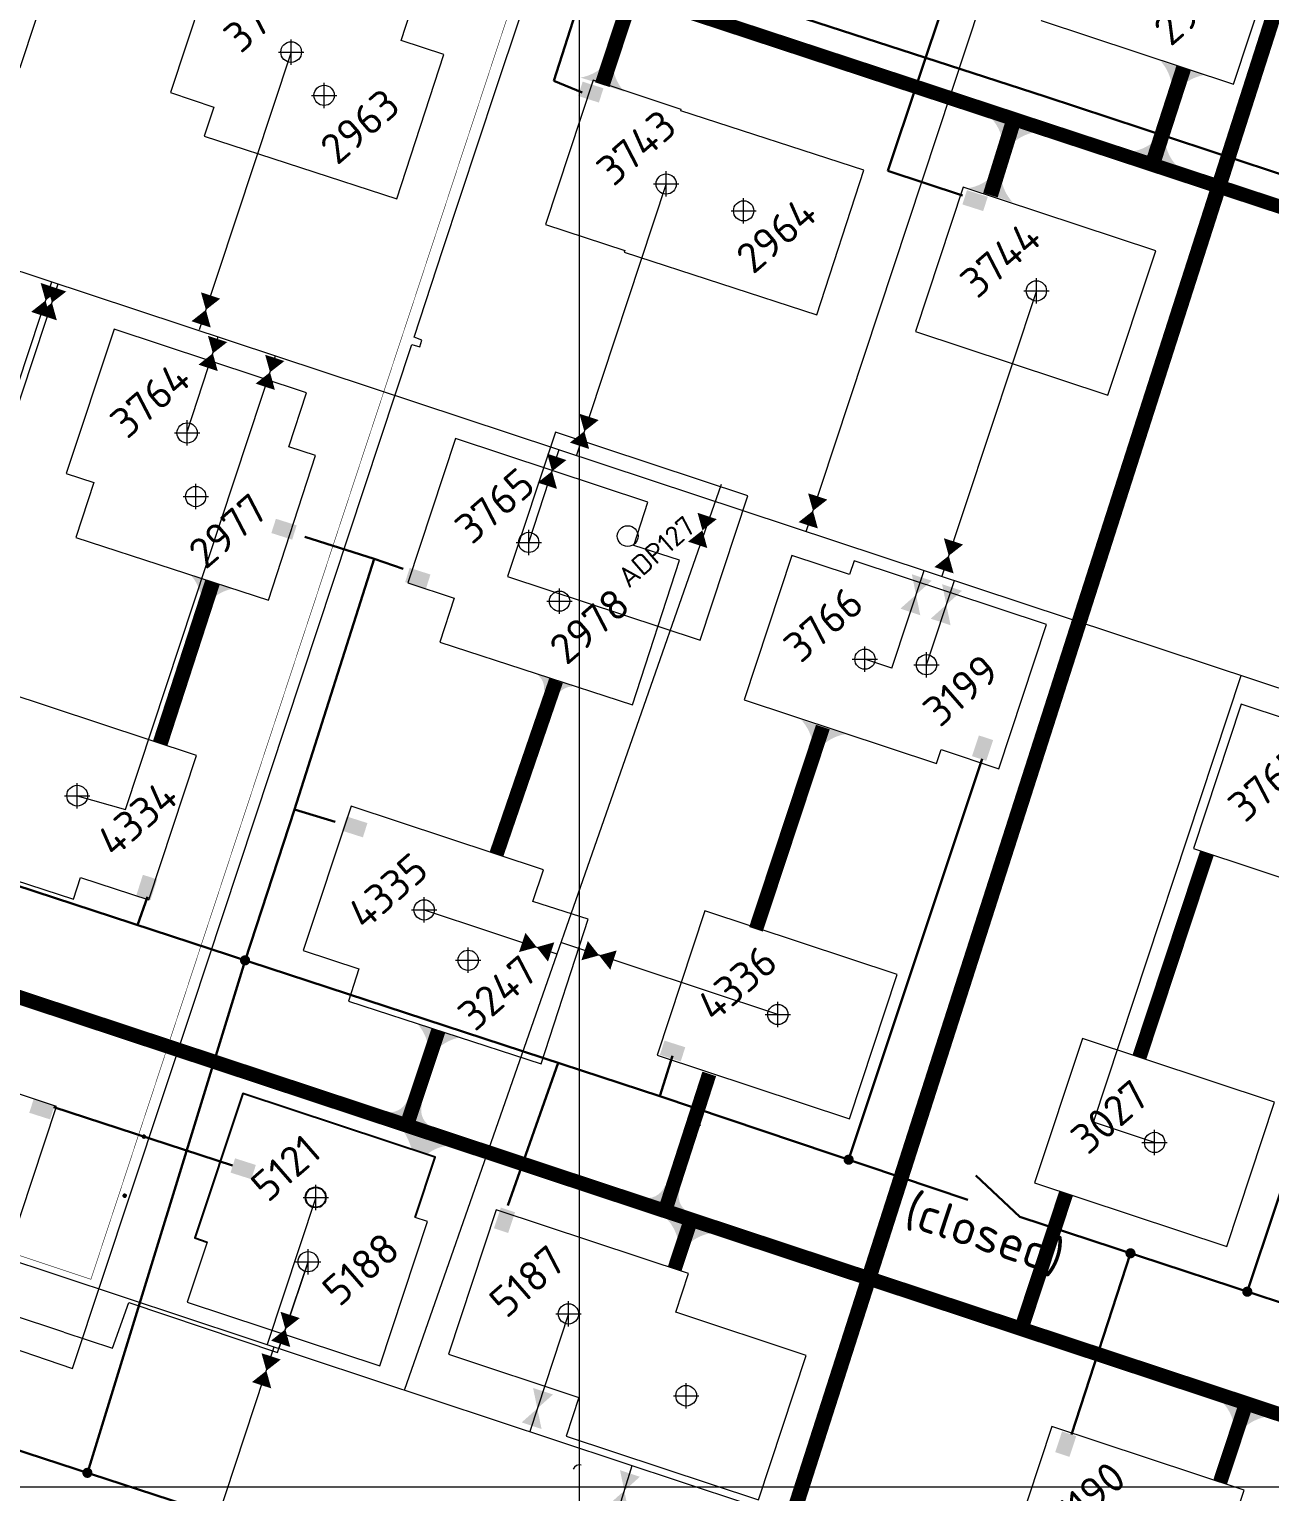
# Model space of a CAD drawing. Header units: millimetres. Extents: x 519 to 9564855, y -810 to 5021775.
# Drawn here: x 9544783 to 9545273, y 4996998 to 4997576 of the extents above; entities that cross this region are included whole.
import ezdxf

# ---------------------------------------------------------------- set-up
doc = ezdxf.new("R2010")
doc.units = ezdxf.units.MM
doc.header["$LTSCALE"] = 2
doc.header["$MEASUREMENT"] = 0
doc.header["$PDMODE"] = 2
doc.header["$PDSIZE"] = 5
for name, color, linetype in [('164 скв. на 2011 год (измененные)', 121, 'Continuous'), ('2003-2004 Supplemental wells', 7, 'Continuous'), ('Existing roads', 41, 'Continuous'), ('Gaz', 4, 'Continuous'), ('GRID_PULKOVO', 7, 'Continuous'), ('OilColl&Flowlines', 3, 'Continuous'), ('Stage VII wells', 9, 'Continuous'), ('vodovod', 5, 'Continuous'), ('Газ', 4, 'GAS_LINE'), ('Скважины  2018 года', 7, 'Continuous'), ('Скважины 2019г.', 241, 'Continuous'), ('Скважины на 2016 год.', 40, 'Continuous'), ('Скважины на 2025 год _ОСМОТР', 5, 'Continuous')]:
    doc.layers.add(name, color=color, linetype=linetype)
for name, color, linetype, lineweight in [('200 скв. на 2010 год', 61, 'Continuous', 0), ('Новый водовод', 5, 'g_122_vpr', 30), ('Скважины на 2024 год-125', 10, 'Continuous', 40), ('Электро', 1, 'Continuous', 30), ('Электроснаб', 1, 'Continuous', 18), ('Электроснабжене', 1, 'Continuous', 18)]:
    doc.layers.add(name, color=color, linetype=linetype, lineweight=lineweight)
doc.styles.add('92051501$0$STANDARD', font='simplex.shx')
doc.styles.add('Elect', font='isocpeur.ttf')
doc.styles.add('GeoApp', font='', dxfattribs={"height": 1})
doc.styles.add('Line_GUGK', font='')
doc.styles.get("Standard").update_dxf_attribs({"font": 'isocpeur.ttf', "width": 0.5})
doc.styles.get('GeoApp').set_extended_font_data('D431', italic=True)
doc.styles.get('Line_GUGK').set_extended_font_data('Bm431', italic=True)
doc.linetypes.add('g5_121_g', pattern='A,4,-0.4,["Г",GeoApp,S=1,R=0,X=0,Y=-0.5],-1.2,12', length=17.6)
doc.linetypes.add('g_122_vpr', pattern='A,2,-2,3,-0.6,["Впр",Line_GUGK,S=2,R=0,X=0,Y=-1],-6.4,3,-2,8,-2,8,-2,6', length=45)
doc.linetypes.add('GAS_LINE', pattern='A,0.5,-0.2,["G",92051501$0$STANDARD,S=0.1,R=0,X=-0.1,Y=-0.05],-0.05', length=0.75)
doc.linetypes.add('WTR_LINE', pattern='A,0.5,-0.2,["W",92051501$0$STANDARD,S=0.1,R=0,X=-0.1,Y=-0.05],-0.05', length=0.75)
doc.linetypes.add('ГАЗ_НАД', pattern='A,3.5,-1.5,["Г",Standard,S=1.5,R=0,X=-1.5,Y=-1.5],-1.5,29.5', length=36)

msp = doc.modelspace()

# ---------------------------------------------------------------- hatches: boundary and pattern name
at = {"layer": 'Existing roads', "lineweight": 0}
h = msp.add_hatch(color=256, dxfattribs=at)
h.paths.add_polyline_path([(9545011.78909, 4997560.97747), (9545013.37632, 4997560.38071, 0.155118741), (9545017.90898, 4997550.8437), (9545009.35338, 4997553.59684)])
h.paths.add_polyline_path([(9545010.26338, 4997561.5511), (9545011.78909, 4997560.97747), (9545009.35338, 4997553.59684), (9545000.55745, 4997556.42732, 0.161550784)])
h = msp.add_hatch(color=256, dxfattribs=at)
h.paths.add_polyline_path([(9545235.66836, 4997552.87099), (9545234.08112, 4997553.46776, 0.155118741), (9545229.54847, 4997563.00477), (9545238.10407, 4997560.25162)])
h.paths.add_polyline_path([(9545237.19407, 4997552.29737), (9545235.66836, 4997552.87099), (9545238.10407, 4997560.25162), (9545246.9, 4997557.42114, 0.161550784)])
h = msp.add_hatch(color=256, dxfattribs=at)
h.paths.add_polyline_path([(9545168.86567, 4997530.28579), (9545167.27843, 4997530.88256, 0.155118741), (9545162.74578, 4997540.41957), (9545171.30138, 4997537.66642)])
h.paths.add_polyline_path([(9545170.39137, 4997529.71217), (9545168.86567, 4997530.28579), (9545171.30138, 4997537.66642), (9545180.09731, 4997534.83594, 0.161550784)])
h = msp.add_hatch(color=256, dxfattribs=at)
h.paths.add_polyline_path([(9545229.81611, 4997531.82024), (9545231.40335, 4997531.22348, 0.155118741), (9545235.936, 4997521.68647), (9545227.3804, 4997524.43961)])
h.paths.add_polyline_path([(9545228.2904, 4997532.39387), (9545229.81611, 4997531.82024), (9545227.3804, 4997524.43961), (9545218.58447, 4997527.27009, 0.161550784)])
h = msp.add_hatch(color=256, dxfattribs=at)
h.paths.add_polyline_path([(9545165.09654, 4997517.35731), (9545166.68378, 4997516.76055, 0.155118741), (9545171.21643, 4997507.22354), (9545162.66083, 4997509.97668)])
h.paths.add_polyline_path([(9545163.57083, 4997517.93094), (9545165.09654, 4997517.35731), (9545162.66083, 4997509.97668), (9545153.8649, 4997512.80716, 0.161550784)])
h = msp.add_hatch(color=256, dxfattribs=at)
h.paths.add_polyline_path([(9544852.49219, 4997350.16459), (9544850.90495, 4997350.76135, 0.155118741), (9544846.3723, 4997360.29836), (9544854.9279, 4997357.54522)])
h.paths.add_polyline_path([(9544854.0179, 4997349.59096), (9544852.49219, 4997350.16459), (9544854.9279, 4997357.54522), (9544863.72383, 4997354.71474, 0.161550784)])
h = msp.add_hatch(color=256, dxfattribs=at)
edge = h.paths.add_edge_path()
edge.add_line((9544982.08917, 4997321.47383), (9544990.63691, 4997318.6965))
edge.add_line((9544990.63691, 4997318.6965), (9544987.99042, 4997308.6566))
edge.add_line((9544987.99042, 4997308.6566), (9544986.16407, 4997314.99088))
edge.add_arc((9544979.7046, 4997315.45287), 6.47597, 355.90914644, 428.39419735)
edge = h.paths.add_edge_path()
edge.add_line((9544991.21353, 4997312.41423), (9544987.99042, 4997308.6566))
edge.add_line((9544987.99042, 4997308.6566), (9544990.63691, 4997318.6965))
edge.add_line((9544990.63691, 4997318.6965), (9544999.42477, 4997315.84116))
edge.add_arc((9544997.70795, 4997308.40391), 7.63283, 77.0015209, 148.3045735)
h = msp.add_hatch(color=256, dxfattribs=at)
h.paths.add_polyline_path([(9545093.88709, 4997292.64225), (9545092.29985, 4997293.23901, 0.155118741), (9545087.76719, 4997302.77602), (9545096.32279, 4997300.02288)])
h.paths.add_polyline_path([(9545095.41279, 4997292.06862), (9545093.88709, 4997292.64225), (9545096.32279, 4997300.02288), (9545105.11872, 4997297.1924, 0.161550784)])
h = msp.add_hatch(color=256, dxfattribs=at)
h.paths.add_polyline_path([(9544942.02563, 4997172.95882), (9544940.4384, 4997173.55558, 0.155118741), (9544935.90574, 4997183.09259), (9544944.46134, 4997180.33945)])
h.paths.add_polyline_path([(9544943.55134, 4997172.38519), (9544942.02563, 4997172.95882), (9544944.46134, 4997180.33945), (9544953.25727, 4997177.50897, 0.161550784)])
for points in [[(9544942.7677, 4997141.67064, -0.406846034), (9544937.9462, 4997150.96667), (9544932.24539, 4997152.85296, -0.406846034), (9544922.83073, 4997148.26742)], [(9545044.45011, 4997107.79303, -0.406846034), (9545039.62861, 4997117.08906), (9545033.92781, 4997118.97535, -0.406846034), (9545024.51315, 4997114.38981)]]:
    msp.add_hatch(color=256, dxfattribs=at).paths.add_polyline_path(points)
h = msp.add_hatch(color=256, dxfattribs=at)
edge = h.paths.add_edge_path()
edge.add_line((9544936.87537, 4997132.21129), (9544933.92564, 4997133.1873))
edge.add_arc((9544906.23601, 4997125.26872), 28.79963, 15.95927199, 30.8634052)
edge.add_line((9544930.95741, 4997140.04274), (9544938.79782, 4997137.89045))
edge.add_line((9544938.79782, 4997137.89045), (9544936.87537, 4997132.21129))
edge = h.paths.add_edge_path()
edge.add_line((9544939.90125, 4997131.21008), (9544936.87537, 4997132.21129))
edge.add_line((9544936.87537, 4997132.21129), (9544938.79782, 4997137.89045))
edge.add_line((9544938.79782, 4997137.89045), (9544947.37607, 4997134.55239))
edge.add_arc((9544949.22091, 4997120.39697), 14.27513, 97.42537217, 130.7575774)
h = msp.add_hatch(color=256, dxfattribs=at)
h.paths.add_polyline_path([(9545040.82875, 4997095.63218), (9545039.24151, 4997096.22895, 0.155118741), (9545034.70886, 4997105.76596), (9545043.26446, 4997103.01282)])
h.paths.add_polyline_path([(9545042.35445, 4997095.05856), (9545040.82875, 4997095.63218), (9545043.26446, 4997103.01282), (9545052.06039, 4997100.18233, 0.161550784)])
h = msp.add_hatch(color=256, dxfattribs=at)
h.paths.add_polyline_path([(9545260.31817, 4997023.16734), (9545258.73093, 4997023.7641, 0.155118741), (9545254.19828, 4997033.30111), (9545262.75388, 4997030.54797)])
h.paths.add_polyline_path([(9545261.84387, 4997022.59371), (9545260.31817, 4997023.16734), (9545262.75388, 4997030.54797), (9545271.54981, 4997027.71749, 0.161550784)])
at = {"layer": 'Электро', "ltscale": 7.5}
for points in [[(9545001.41494, 4997554.80476), (9544999.61917, 4997549.17264), (9545007.83003, 4997546.55466), (9545009.62579, 4997552.18679)], [(9545153.18528, 4997511.96336), (9545151.38951, 4997506.33124), (9545159.60037, 4997503.71326), (9545161.39613, 4997509.34538)]]:
    msp.add_hatch(color=256, dxfattribs=at).paths.add_polyline_path(points)
at = {"layer": 'Электро', "lineweight": 0}
msp.add_hatch(color=1, dxfattribs=at).paths.add_polyline_path([(9544880.27645, 4997382.2291), (9544878.48069, 4997376.59698), (9544886.69154, 4997373.97901), (9544888.48731, 4997379.61113)])
at = {"layer": 'Электро'}
for points in [[(9544933.1022, 4997362.84644), (9544931.30643, 4997357.21432), (9544939.51729, 4997354.59635), (9544941.31305, 4997360.22847)], [(9545155.18734, 4997288.51536), (9545160.79958, 4997286.65838), (9545163.50681, 4997294.84023), (9545157.89457, 4997296.69722)], [(9544908.2121, 4997264.70322), (9544906.41634, 4997259.0711), (9544914.62719, 4997256.45312), (9544916.42295, 4997262.08525)], [(9545033.72442, 4997176.20136), (9545031.92866, 4997170.56924), (9545040.13951, 4997167.95126), (9545041.93527, 4997173.58339)], [(9544966.38578, 4997102.09296), (9544971.99802, 4997100.23598), (9544974.70525, 4997108.41784), (9544969.09301, 4997110.27482)], [(9545188.03992, 4997013.72611), (9545193.65215, 4997011.86912), (9545196.35938, 4997020.05098), (9545190.74715, 4997021.90797)]]:
    msp.add_hatch(color=256, dxfattribs=at).paths.add_polyline_path(points)
at = {"layer": 'Электро', "ltscale": 25}
for points in [[(9544825.12351, 4997233.45462), (9544830.75563, 4997231.65885), (9544833.37361, 4997239.86971), (9544827.74149, 4997241.66547)], [(9544784.67396, 4997153.33405), (9544782.8782, 4997147.70193), (9544791.08905, 4997145.08395), (9544792.88481, 4997150.71607)], [(9544864.14499, 4997129.72234), (9544862.34923, 4997124.09022), (9544870.56008, 4997121.47224), (9544872.35584, 4997127.10436)]]:
    msp.add_hatch(color=256, dxfattribs=at).paths.add_polyline_path(points)
at = {"layer": 'Электроснаб', "lineweight": 0, "ltscale": 7.5}
for points in [[(9545001.41494, 4997554.80476), (9544999.61917, 4997549.17264), (9545007.83003, 4997546.55466), (9545009.62579, 4997552.18679)], [(9545153.18528, 4997511.96336), (9545151.38951, 4997506.33124), (9545159.60037, 4997503.71326), (9545161.39613, 4997509.34538)]]:
    msp.add_hatch(color=1, dxfattribs=at).paths.add_polyline_path(points)
at = {"layer": 'Электроснаб', "lineweight": 0}
for points in [[(9545155.18734, 4997288.51536), (9545160.79958, 4997286.65838), (9545163.50681, 4997294.84023), (9545157.89457, 4997296.69722)], [(9545033.72442, 4997176.20136), (9545031.92866, 4997170.56924), (9545040.13951, 4997167.95126), (9545041.93527, 4997173.58339)], [(9545188.03992, 4997013.72611), (9545193.65215, 4997011.86912), (9545196.35938, 4997020.05098), (9545190.74715, 4997021.90797)]]:
    msp.add_hatch(color=1, dxfattribs=at).paths.add_polyline_path(points)
at = {"layer": 'Электроснаб', "lineweight": 0, "ltscale": 25}
for points in [[(9544784.67396, 4997153.33405), (9544782.8782, 4997147.70193), (9544791.08905, 4997145.08395), (9544792.88481, 4997150.71607)], [(9544864.14499, 4997129.72234), (9544862.34923, 4997124.09022), (9544870.56008, 4997121.47224), (9544872.35584, 4997127.10436)]]:
    msp.add_hatch(color=1, dxfattribs=at).paths.add_polyline_path(points)
at = {"layer": 'Электроснабжене', "lineweight": 0, "ltscale": 7.5}
for points in [[(9545001.41494, 4997554.80476), (9544999.61917, 4997549.17264), (9545007.83003, 4997546.55466), (9545009.62579, 4997552.18679)], [(9545153.18528, 4997511.96336), (9545151.38951, 4997506.33124), (9545159.60037, 4997503.71326), (9545161.39613, 4997509.34538)]]:
    msp.add_hatch(color=1, dxfattribs=at).paths.add_polyline_path(points)
at = {"layer": 'Электроснабжене', "lineweight": 0}
for points in [[(9545155.18734, 4997288.51536), (9545160.79958, 4997286.65838), (9545163.50681, 4997294.84023), (9545157.89457, 4997296.69722)], [(9545033.72442, 4997176.20136), (9545031.92866, 4997170.56924), (9545040.13951, 4997167.95126), (9545041.93527, 4997173.58339)], [(9545188.03992, 4997013.72611), (9545193.65215, 4997011.86912), (9545196.35938, 4997020.05098), (9545190.74715, 4997021.90797)]]:
    msp.add_hatch(color=1, dxfattribs=at).paths.add_polyline_path(points)
at = {"layer": 'Электроснабжене', "lineweight": 0, "ltscale": 25}
for points in [[(9544784.67396, 4997153.33405), (9544782.8782, 4997147.70193), (9544791.08905, 4997145.08395), (9544792.88481, 4997150.71607)], [(9544864.14499, 4997129.72234), (9544862.34923, 4997124.09022), (9544870.56008, 4997121.47224), (9544872.35584, 4997127.10436)]]:
    msp.add_hatch(color=1, dxfattribs=at).paths.add_polyline_path(points)

# ---------------------------------------------------------------- linework, layer by layer
at = {"color": 3, "linetype": 'ByBlock', "lineweight": 0, "ltscale": 80, "elevation": 0}
for points in [[(9544731.66304, 4997285.69976), (9544794.29615, 4997474.99122)], [(9544733.19438, 4997298.82028), (9544791.76344, 4997475.82925)]]:
    msp.add_lwpolyline(points, dxfattribs=at)
at = {"color": 3, "linetype": 'ByBlock', "lineweight": 0}
msp.add_lwpolyline([(9544938.8, 4997227.8), (9544991.24477, 4997210.44698)], dxfattribs=at)
at = {"color": 3, "linetype": 'ByBlock', "lineweight": 0, "ltscale": 80}
for points in [[(9545078.5, 4997186.5), (9544992.80099, 4997214.896)], [(9544893, 4997088.9), (9544881.4753, 4997054.63202)]]:
    msp.add_lwpolyline(points, dxfattribs=at)
at = {"layer": '164 скв. на 2011 год (измененные)', "color": 0, "linetype": 'ByBlock', "lineweight": 0}
for points in [[(9544706.15753, 4997594.26805), (9544703.28202, 4997585.5776), (9544779.26255, 4997560.43702), (9544798.11798, 4997617.42241), (9544791.74247, 4997619.53195)], [(9544929.69434, 4997571.06815), (9544933.41798, 4997582.32241), (9544857.43745, 4997607.46299), (9544838.58202, 4997550.4776), (9544855.74668, 4997544.79938)], [(9545040.18825, 4997543.33819), (9545040.35239, 4997543.84336), (9545005.53745, 4997555.36299), (9544986.68202, 4997498.3776), (9545018.00527, 4997488.20005)], [(9544885.387, 4997410.59105), (9544892.31798, 4997431.92241), (9544816.33745, 4997457.06299), (9544797.48202, 4997400.0776), (9544808.32507, 4997396.48922)], [(9545021.59541, 4997371.72521), (9545027.21798, 4997388.72241), (9544951.23745, 4997413.86299), (9544932.38202, 4997356.8776), (9544950.64552, 4997350.94342)], [(9545106.83623, 4997360.21929), (9545084.03745, 4997367.76299), (9545065.18202, 4997310.7776), (9545141.16254, 4997285.63702), (9545142.96377, 4997291.08072)], [(9544803.14453, 4997240.64137), (9544830.06254, 4997231.73702), (9544848.91798, 4997288.72241), (9544772.93745, 4997313.86299), (9544770.07092, 4997305.0407)], [(9544981.79865, 4997231.17286), (9544985.91798, 4997243.62241), (9544909.93745, 4997268.76299), (9544891.08202, 4997211.7776), (9544913.04697, 4997204.50979)], [(9544699.0353, 4997119.14308), (9544698.78202, 4997118.3776), (9544774.76254, 4997093.23702), (9544793.61798, 4997150.22241), (9544745.16404, 4997166.25494)], [(9544853.16007, 4997096.68685), (9544845.28202, 4997072.8776), (9544921.26255, 4997047.73702), (9544940.11798, 4997104.72241), (9544935.24993, 4997106.33316)]]:
    msp.add_lwpolyline(points, dxfattribs=at)
for points in [[(9545132.88202, 4997456.1776), (9545208.86254, 4997431.03702), (9545227.71798, 4997488.02241), (9545151.73745, 4997513.16299)], [(9545030.78202, 4997170.4776), (9545106.76254, 4997145.33702), (9545125.61798, 4997202.32241), (9545049.63745, 4997227.46299)]]:
    msp.add_lwpolyline(points, close=True, dxfattribs=at)
for centre, radius in [((9544886.3, 4997566.5), 4.0951), ((9545034.4, 4997514.4), 4), ((9545180.6, 4997472.2), 4), ((9544845.2, 4997416.1), 4), ((9544980.1, 4997372.9), 4), ((9545112.9, 4997326.8), 4), ((9544801.8, 4997272.9), 4.0951), ((9544938.8, 4997227.8), 4), ((9545078.5, 4997186.5), 4), ((9544893, 4997088.9), 4)]:
    msp.add_circle(centre, radius, dxfattribs=at)
for p in [(9544886.3, 4997566.5), (9545034.4, 4997514.5), (9545180.6, 4997472.2), (9544845.2, 4997416.1), (9544980.1, 4997372.9), (9545112.9, 4997326.8), (9544801.8, 4997272.9), (9544938.8, 4997227.8), (9545078.5, 4997186.5), (9544893, 4997088.9)]:
    msp.add_point(p, dxfattribs=at)
at = {"layer": '200 скв. на 2010 год', "color": 0, "linetype": 'ByBlock', "lineweight": 0}
msp.add_lwpolyline([(9545186.29828, 4997590.51119), (9545182.48202, 4997578.97759), (9545258.46255, 4997553.83701), (9545277.31798, 4997610.82241), (9545261.40172, 4997616.08881)], dxfattribs=at)
at = {"layer": '2003-2004 Supplemental wells', "color": 0, "linetype": 'ByBlock', "lineweight": 0}
msp.add_lwpolyline([(9545142.96377, 4997291.08072), (9545165.76254, 4997283.53702), (9545184.61798, 4997340.52241), (9545108.63745, 4997365.66299), (9545106.83623, 4997360.21929)], dxfattribs=at)
msp.add_lwpolyline([(9545167.88202, 4996966.8776), (9545243.86255, 4996941.73702), (9545262.71798, 4996998.72241), (9545186.73745, 4997023.86299)], close=True, dxfattribs=at)
msp.add_circle((9545137.2, 4997324.6), 4, dxfattribs=at)
at = {"layer": '2003-2004 Supplemental wells', "color": 0, "linetype": 'ByBlock', "lineweight": 0, "ltscale": 80}
msp.add_point((9545137.2, 4997324.6), dxfattribs=at)
at = {"layer": 'Existing roads', "linetype": 'ByBlock', "lineweight": 0}
msp.add_line((9545037.73442, 4997086.03682), (9545044.19298, 4997105.55605), dxfattribs=at)
at = {"layer": 'Existing roads', "linetype": 'ByBlock', "lineweight": 0, "ltscale": 80, "const_width": 6}
for points in [[(9545078.68768, 4996970.94202), (9545371.1545, 4997882.99985)], [(9545009.16228, 4997553.62334), (9545021.32127, 4997590.54741)], [(9545227.17126, 4997524.43729), (9545238.82152, 4997560.39512)], [(9545162.45169, 4997509.97436), (9545171.69949, 4997539.76277)], [(9544834.53922, 4997293.48008), (9544855.27178, 4997357.28834)]]:
    msp.add_lwpolyline(points, dxfattribs=at)
at = {"layer": 'Existing roads', "lineweight": 0, "flags": 128}
for points, const_width in [([(9544474.2775, 4997769.70512), (9545381.22447, 4997471.05009)], 5.6), ([(9544339.8344, 4997338.61555), (9545585.31991, 4996926.50696)], 5.7), ([(9544990.89119, 4997318.31908), (9544967.36499, 4997249.76126)], 5.7), ([(9545096.28533, 4997300.01916), (9545069.86474, 4997220.17015)], 5.7), ([(9544944.43196, 4997180.2263), (9544931.93989, 4997142.69857)], 5.7), ([(9545051.40993, 4997163.05219), (9545033.93011, 4997108.95185)], 5.7), ([(9545037.73442, 4997086.03682), (9545044.19298, 4997105.55605)], 5.7), ([(9545253.16551, 4997001.88315), (9545263.46272, 4997033.00367)], 5.7)]:
    msp.add_lwpolyline(points, dxfattribs=dict(at, const_width=const_width))
at = {"layer": 'Existing roads', "color": 8, "lineweight": 0, "const_width": 5.7, "flags": 128}
for points in [[(9545221.25859, 4997169.60314), (9545247.97894, 4997250.314)], [(9545174.63534, 4997062.39504), (9545192.36772, 4997115.96636)]]:
    msp.add_lwpolyline(points, dxfattribs=at)
at = {"layer": 'Existing roads', "lineweight": 0}
for centre in [(9545047.2602, 4997140.2927), (9545000.0602, 4997006.1927)]:
    msp.add_arc(centre, 2.5, 71.69155605, 161.691556, dxfattribs=at)
at = {"layer": 'Gaz', "color": 4, "linetype": 'g5_121_g', "lineweight": 0}
msp.add_lwpolyline([(9544799.953, 4997046.69), (9544847.134, 4997188.668), (9544933.901, 4997451.069), (9544937.062, 4997450.179), (9544937.93, 4997452.689), (9544934.849, 4997453.931), (9544946.24, 4997488.552), (9544967.12, 4997551.707), (9544995.498, 4997636.746), (9545054.925, 4997617.151), (9545054.137, 4997613.914), (9545056.632, 4997613.109), (9545057.818, 4997616.17), (9545117.473, 4997596.513), (9545139.769, 4997664.139), (9545096.61, 4997678.34), (9545108.812, 4997719.571), (9545069.615, 4997728.333)], dxfattribs=at)
at = {"layer": 'Gaz', "color": 4, "linetype": 'ГАЗ_НАД', "lineweight": 0, "ltscale": 0.3}
msp.add_lwpolyline([(9544451.698, 4997163.725), (9544449.683, 4997157.286), (9544540.755, 4997126.771), (9544543.073, 4997133.128), (9544727.484, 4997071.313), (9544726.4375, 4997068.191), (9544729.35, 4997067.225), (9544730.592, 4997070.388), (9544799.953, 4997046.69)], dxfattribs=at)
at = {"layer": 'GRID_PULKOVO', "lineweight": 0}
for p, q in [((9545000, 5010000), (9545000, 4992000)), ((9533000, 4997000), (9548000, 4997000))]:
    msp.add_line(p, q, dxfattribs=at)
at = {"layer": 'OilColl&Flowlines', "lineweight": 0}
for p, q in [((9543688.09852, 4997841.01197, 0), (9545477.57397, 4997248.90697, 0)), ((9544845.3, 4997416.9), (9544857.52494, 4997454.06996)), ((9544980.1, 4997372.9), (9544992.14569, 4997409.52639, 0)), ((9545056.0792, 4997395.799, -23.7853), (9544930.94869, 4997038.06944, -23.8893)), ((9545123.48777, 4997323.2967), (9545136.24339, 4997361.84707, 0)), ((9545137.2, 4997324.6), (9545148.21382, 4997357.88627)), ((9544570.72807, 4997157.49715, 0), (9545488.65414, 4996853.63806, 0))]:
    msp.add_line(p, q, dxfattribs=at)
at = {"layer": 'OilColl&Flowlines', "linetype": 'ByBlock', "lineweight": 0, "ltscale": 80}
for p, q in [((9544886.3, 4997566.5), (9544849.99771, 4997456.78625, 0)), ((9545034.4, 4997514.5), (9544998.92402, 4997407.28356, 0)), ((9545180.6, 4997472.2), (9545143.31229, 4997359.5081, 0))]:
    msp.add_line(p, q, dxfattribs=at)
at = {"layer": 'OilColl&Flowlines', "linetype": 'ByBlock', "lineweight": 0, "ltscale": 200}
for p, q in [((9544820.81991, 4997267.39763), (9544880.11335, 4997446.59586, 0)), ((9545123.48777, 4997323.2967), (9545112.9, 4997326.8)), ((9544801.8, 4997272.9), (9544820.81991, 4997267.39763)), ((9544842.5, 4996943.1), (9544879.62291, 4997055.24436, 0)), ((9544985.8, 4996895.7), (9545020.95688, 4997008.45888))]:
    msp.add_line(p, q, dxfattribs=at)
at = {"layer": 'OilColl&Flowlines', "linetype": 'ByBlock', "lineweight": 0, "ltscale": 25}
for p, q in [((9545203.12395, 4997144.00653), (9545261.48977, 4997320.40125, 0)), ((9545227.3, 4997136), (9545203.12516, 4997144.01019))]:
    msp.add_line(p, q, dxfattribs=at)
at = {"layer": 'OilColl&Flowlines', "linetype": 'ByBlock', "lineweight": 0}
for p, q in [((9544896, 4997114.3), (9544876.76419, 4997056.19067, 0)), ((9544995.8, 4997068.3), (9544980.50698, 4997021.84892, 0))]:
    msp.add_line(p, q, dxfattribs=at)
at = {"layer": 'OilColl&Flowlines', "linetype": 'ByBlock', "lineweight": 0, "ltscale": 200, "elevation": 0}
msp.add_lwpolyline([(9545089.69656, 4997377.24857), (9545204.9196, 4997725.47868)], dxfattribs=at)
at = {"layer": 'OilColl&Flowlines', "lineweight": 0, "elevation": 0}
for points in [[(9544787.41986, 4997462.66834, 8, 0, 0), (9544789.30266, 4997468.39223, 0, 8, 0), (9544791.17003, 4997474.06921, 8, 8, 0)], [(9544789.95258, 4997461.83031, 8, 0, 0), (9544791.83538, 4997467.5542, 0, 8, 0), (9544793.70275, 4997473.23118, 8, 8, 0)], [(9544850.73436, 4997458.97894, 8, 0, 0), (9544852.61716, 4997464.70283, 0, 8, 0), (9544854.48453, 4997470.37981, 8, 8, 0)], [(9544853.49368, 4997441.81368, 8, 0, 0), (9544855.37648, 4997447.53756, 0, 8, 0), (9544857.24385, 4997453.21454, 8, 8, 0)], [(9544876.07039, 4997434.34345, 8, 0, 0), (9544877.95319, 4997440.06734, 0, 8, 0), (9544879.82055, 4997445.74432, 8, 8, 0)], [(9545000.18212, 4997411.05218, 8, 0, 0), (9545002.06492, 4997416.77607, 0, 8, 0), (9545003.93229, 4997422.45304, 8, 8, 0)], [(9544987.45561, 4997395.26664, 8, 0, 0), (9544989.33841, 4997400.99053, 0, 8, 0), (9544991.20578, 4997406.66751, 8, 8, 0)], [(9545090.50052, 4997379.64466, 8, 0, 0), (9545092.38332, 4997385.36855, 0, 8, 0), (9545094.25068, 4997391.04553, 8, 8, 0)], [(9545046.82912, 4997371.93356, 8, 0, 0), (9545048.71192, 4997377.65744, 0, 8, 0), (9545050.57929, 4997383.33442, 8, 8, 0)], [(9545144.11625, 4997361.90419, 8, 0, 0), (9545145.99905, 4997367.62808, 0, 8, 0), (9545147.86641, 4997373.30506, 8, 8, 0)], [(9544874.63503, 4997040.14037, 8, 0, 0), (9544876.51783, 4997045.86426, 0, 8, 0), (9544878.3852, 4997051.54124, 8, 8, 0)]]:
    msp.add_lwpolyline(points, format="xyseb", dxfattribs=at)
at = {"layer": 'OilColl&Flowlines', "lineweight": 0}
for points in [[(9544977.55831, 4997214.96445, 8, 0, 0), (9544983.28219, 4997213.08166, 0, 8, 0), (9544988.95917, 4997211.21429, 8, 8, 0)], [(9545002.19014, 4997211.73992, 8, 0, 0), (9545007.91403, 4997209.85713, 0, 8, 0), (9545013.591, 4997207.98976, 8, 8, 0)], [(9544882.14407, 4997056.49506, 8, 0, 0), (9544884.02687, 4997062.21895, 0, 8, 0), (9544885.89424, 4997067.89593, 8, 8, 0)]]:
    msp.add_lwpolyline(points, format="xyseb", dxfattribs=at)
for points in [[(9545131.39092, 4997360.35467, 0), (9545139.24802, 4997357.7549, 0), (9545133.068, 4997352.25033, 0)], [(9545143.36135, 4997356.39387), (9545151.21846, 4997353.7941), (9545145.03843, 4997348.28953)], [(9545126.88798, 4997346.74577, 0), (9545133.068, 4997352.25033, 0), (9545134.74508, 4997344.14599, 0)], [(9545138.85841, 4997342.78497), (9545145.03843, 4997348.28953), (9545146.71552, 4997340.18519)]]:
    msp.add_solid(points, dxfattribs=at)
at = {"layer": 'OilColl&Flowlines', "linetype": 'ByBlock', "lineweight": 0}
for points in [[(9544989.68905, 4997036.47191, 0), (9544983.50903, 4997030.96734, 0), (9544981.83195, 4997039.07168, 0)], [(9544985.18611, 4997022.863, 0), (9544977.32901, 4997025.46278, 0), (9544983.50903, 4997030.96734, 0)], [(9545024.02894, 4997003.99525), (9545017.84892, 4996998.49069), (9545016.17184, 4997006.59503)], [(9545019.526, 4996990.38635), (9545011.6689, 4996992.98612), (9545017.84892, 4996998.49069)]]:
    msp.add_solid(points, dxfattribs=at)
at = {"layer": 'Stage VII wells', "color": 0, "linetype": 'ByBlock', "lineweight": 0}
msp.add_lwpolyline([(9545038.17371, 4997068.97747), (9545043.21798, 4997084.22241), (9544967.23745, 4997109.36299), (9544948.38202, 4997052.3776), (9544999.92629, 4997035.32253)], dxfattribs=at)
at = {"layer": 'Stage VII wells', "color": 252, "lineweight": 0, "true_color": 0x939598}
msp.add_lwpolyline([(9544999.92629, 4997035.32253), (9544994.88202, 4997020.07759), (9545070.86255, 4996994.93701), (9545089.71798, 4997051.92241), (9545038.17371, 4997068.97747)], dxfattribs=at)
at = {"layer": 'Stage VII wells', "color": 0, "linetype": 'ByBlock', "lineweight": 0}
msp.add_circle((9544995.8, 4997068.3), 4, dxfattribs=at)
at = {"layer": 'Stage VII wells', "color": 252, "lineweight": 0, "true_color": 0x939598}
msp.add_circle((9545042.3, 4997036), 4.0951, dxfattribs=at)
at = {"layer": 'Stage VII wells', "color": 0, "linetype": 'ByBlock', "lineweight": 0, "ltscale": 80}
msp.add_point((9544995.8, 4997068.3), dxfattribs=at)
at = {"layer": 'vodovod', "color": 5, "linetype": 'WTR_LINE', "lineweight": 0, "ltscale": 10}
for p, q in [((9544880.94008, 4997053.04057), (9544893, 4997088.9)), ((9544815.75915, 4997054.77372), (9544822.20385, 4997072.79421)), ((9544822.20385, 4997072.79421), (9544880.94008, 4997053.04057)), ((9544796.524, 4997061.131), (9544815.75915, 4997054.77372))]:
    msp.add_line(p, q, dxfattribs=at)
at = {"layer": 'vodovod', "linetype": 'WTR_LINE', "lineweight": 0, "ltscale": 10}
msp.add_lwpolyline([(9544796.524, 4997061.131), (9544670.026, 4997102.939), (9544547.359, 4997146.067), (9544544.834, 4997137.633), (9544528.591, 4997142.698), (9544365.114, 4997198.25995), (9544260.722, 4997233.4), (9544218.484, 4997247.618), (9544209.341, 4997260.719), (9544168.068, 4997275.346), (9544060.378, 4997312.651), (9543880.744, 4997372.42), (9543650.06, 4997449.179), (9543543.805, 4997485.189), (9543546.104, 4997492.963), (9543411.433, 4997536.569), (9543175.092, 4997614.45), (9542807.975, 4997734.002), (9542568.597, 4997809.25), (9542359.736, 4997877.47), (9542268.821, 4997906.893), (9542135.512, 4997951.026), (9542117.78, 4997890.93)], dxfattribs=at)
at = {"layer": 'Газ', "color": 252, "linetype": 'ByBlock', "lineweight": 0, "ltscale": 50, "true_color": 0x939598}
msp.add_point((9545042.3, 4997036), dxfattribs=at)
at = {"layer": 'Новый водовод', "const_width": 0.2}
msp.add_lwpolyline([(9543869.6, 4997362.66), (9544535.81383, 4997143.757), (9544570.49977, 4997160.76742), (9544807.22826, 4997081.96819), (9545000, 4997666.06285)], dxfattribs=at)
at = {"layer": 'Скважины  2018 года', "color": 0, "linetype": 'ByBlock', "lineweight": 0}
msp.add_lwpolyline([(9545242.59664, 4997252.09649), (9545318.54031, 4997226.94576), (9545337.40336, 4997283.90351), (9545261.45969, 4997309.05424)], close=True, dxfattribs=at)
at = {"layer": 'Скважины 2019г.', "color": 0, "linetype": 'ByBlock', "lineweight": 0}
msp.add_lwpolyline([(9545179.89664, 4997120.09649), (9545255.84031, 4997094.94576), (9545274.70336, 4997151.90351), (9545198.75969, 4997177.05424)], close=True, dxfattribs=at)
msp.add_circle((9545227.3, 4997136), 4, dxfattribs=at)
msp.add_point((9545227.3, 4997136), dxfattribs=at)
at = {"layer": 'Скважины на 2016 год.', "color": 254, "lineweight": 0, "true_color": 0xfeeab9}
msp.add_lwpolyline([(9544971.78202, 4997359.47759), (9545047.76255, 4997334.33701), (9545066.61798, 4997391.32241), (9544990.63745, 4997416.46299)], close=True, dxfattribs=at)
msp.add_circle((9545019.2, 4997375.4), 4.0951, dxfattribs=at)
at = {"layer": 'Скважины на 2024 год-125', "color": 0, "linetype": 'ByBlock', "lineweight": 0}
for points in [[(9544855.74668, 4997544.79938), (9544851.98723, 4997533.22898), (9544928.07175, 4997508.50762), (9544946.61277, 4997565.57102), (9544929.69434, 4997571.06815)], [(9544808.32507, 4997396.48922), (9544801.28723, 4997374.82898), (9544877.37175, 4997350.10762), (9544895.91277, 4997407.17102), (9544885.387, 4997410.59105)], [(9544950.64552, 4997350.94342), (9544944.98723, 4997333.52898), (9545021.07175, 4997308.80762), (9545039.61277, 4997365.87102), (9545021.59541, 4997371.72521)], [(9544770.07092, 4997305.0407), (9544742.82825, 4997313.89238), (9544724.28723, 4997256.82898), (9544800.37175, 4997232.10762), (9544803.14453, 4997240.64137)]]:
    msp.add_lwpolyline(points, dxfattribs=at)
for centre in [(9544899.3, 4997549.4), (9544992.3, 4997349.7)]:
    msp.add_circle(centre, 4, dxfattribs=at)
at = {"layer": 'Скважины на 2024 год-125', "color": 0, "linetype": 'ByBlock', "lineweight": 0, "ltscale": 50}
msp.add_circle((9544848.6, 4997391), 4, dxfattribs=at)
at = {"layer": 'Скважины на 2024 год-125', "color": 0, "linetype": 'ByBlock', "lineweight": 0}
for p in [(9544899.3, 4997549.4), (9544848.6, 4997391), (9544992.3, 4997349.7)]:
    msp.add_point(p, dxfattribs=at)
at = {"layer": 'Скважины на 2025 год _ОСМОТР', "color": 0, "linetype": 'ByBlock', "lineweight": 0}
for points in [[(9545018.00527, 4997488.20005), (9545017.78723, 4997487.52898), (9545093.87175, 4997462.80762), (9545112.41277, 4997519.87102), (9545040.18825, 4997543.33819)], [(9544913.04697, 4997204.50979), (9544908.90723, 4997191.76898), (9544984.99175, 4997167.04762), (9545003.53277, 4997224.11102), (9544981.79865, 4997231.17286)]]:
    msp.add_lwpolyline(points, dxfattribs=at)
at = {"layer": 'Скважины на 2025 год _ОСМОТР', "color": 0, "linetype": 'ByBlock', "lineweight": -2}
msp.add_lwpolyline([(9544935.24993, 4997106.33316), (9544943.12798, 4997130.14241), (9544867.14745, 4997155.28299), (9544848.29202, 4997098.2976), (9544853.16007, 4997096.68685)], dxfattribs=at)
at = {"layer": 'Скважины на 2025 год _ОСМОТР', "color": 0, "linetype": 'ByBlock', "lineweight": 0}
for centre in [(9545065, 4997503.8), (9544956.2, 4997207.9)]:
    msp.add_circle(centre, 4, dxfattribs=at)
at = {"layer": 'Скважины на 2025 год _ОСМОТР', "color": 0, "linetype": 'ByBlock', "lineweight": -2}
msp.add_circle((9544896, 4997114.3), 4, dxfattribs=at)
at = {"layer": 'Скважины на 2025 год _ОСМОТР', "color": 0, "linetype": 'ByBlock', "lineweight": 0}
for p in [(9545065, 4997503.8), (9544956.2, 4997207.9), (9544896, 4997114.3)]:
    msp.add_point(p, dxfattribs=at)
at = {"layer": 'Электро', "ltscale": 25}
for p, q in [((9545006.50131, 4997606.58016), (9544990.0714, 4997555.1591)), ((9544990.0714, 4997555.1591), (9545001.22752, 4997550.50006)), ((9544863.16671, 4997126.93074), (9544792.50921, 4997149.89302)), ((9545156.62885, 4997122.92234, 0), (9545174.11175, 4997106.58796, 0)), ((9544472.20058, 4997113.95019), (9544966.07687, 4996953.48005))]:
    msp.add_line(p, q, dxfattribs=at)
at = {"layer": 'Электро'}
for p, q in [((9545006.50131, 4997606.58016), (9545184.0771, 4997548.9064)), ((9545147.7752, 4997597.1114), (9545121.9646, 4997519.5772)), ((9545184.0771, 4997548.9064), (9546279.60889, 4997187.5183)), ((9545121.9646, 4997519.5772), (9545151.45732, 4997509.82561)), ((9544363.72582, 4997373.00284), (9545031.9353, 4997154.2536)), ((9545106.4662, 4997129.18432, 0), (9545159.20004, 4997287.4089, 0)), ((9544868.08432, 4997207.89288), (9544887.6142, 4997267.4944)), ((9544887.6142, 4997267.4944), (9544903.6876, 4997262.6364)), ((9545263.90624, 4997077.06813, 0), (9545316.74756, 4997235.61523, 0)), ((9544825.62237, 4997221.7935), (9544829.5757, 4997232.9759)), ((9544805.82023, 4997005.55059), (9544868.08432, 4997207.89288)), ((9544991.68027, 4997167.38091), (9544971.9026, 4997111.0369)), ((9545036.90593, 4997170.18722), (9545031.9353, 4997154.2536)), ((9545031.9353, 4997154.2536), (9545153.48788, 4997113.36806))]:
    msp.add_line(p, q, dxfattribs=at)
at = {"layer": 'Электро', "linetype": 'ByBlock'}
for p, q in [((9544919.1341, 4997366.351), (9544891.6813, 4997375.136)), ((9544887.6142, 4997267.4944), (9544919.1341, 4997366.351)), ((9544919.1341, 4997366.351), (9544930.5929, 4997362.5062))]:
    msp.add_line(p, q, dxfattribs=at)
at = {"layer": 'Электро', "ltscale": 7.5}
for p, q in [((9545174.11175, 4997106.58796, 0), (9545487.11451, 4997003.6887, 0)), ((9545217.76668, 4997092.23645, 0), (9545194.48293, 4997020.66646))]:
    msp.add_line(p, q, dxfattribs=at)
at = {"layer": 'Электро', "const_width": 2}
for points in [[(9544867.08432, 4997207.89288, 1), (9544869.08432, 4997207.89288, 1)], [(9544804.82023, 4997005.55059, 1), (9544806.82023, 4997005.55059, 1)]]:
    msp.add_lwpolyline(points, format="xyb", close=True, dxfattribs=at)
at = {"layer": 'Электро', "linetype": 'ByBlock', "lineweight": 0, "const_width": 2, "elevation": 0}
for points in [[(9545105.4662, 4997129.18432, 1), (9545107.4662, 4997129.18432, 1)], [(9545216.76668, 4997092.23645, 1), (9545218.76668, 4997092.23645, 1)], [(9545262.90624, 4997077.06813, 1), (9545264.90624, 4997077.06813, 1)]]:
    msp.add_lwpolyline(points, format="xyb", close=True, dxfattribs=at)
at = {"layer": 'Электро'}
for centre, start, end in [((9544828.14686, 4997138.31151, 0), 162, 342), ((9544828.14686, 4997138.31151, 0), 162, 342), ((9544828.14686, 4997138.31151, 0), 342, 162), ((9544828.14686, 4997138.31151, 0), 342, 162), ((9544820.56089, 4997114.96428), 162, 342), ((9544820.56089, 4997114.96428), 342, 162)]:
    msp.add_arc(centre, 0.5, start, end, dxfattribs=at)
at = {"layer": 'Электроснаб', "color": 1, "lineweight": 0, "ltscale": 25}
msp.add_line((9544863.16671, 4997126.93074), (9544792.50921, 4997149.89302), dxfattribs=at)
at = {"layer": 'Электроснаб', "color": 1, "lineweight": 0}
for centre, start, end in [((9544828.14686, 4997138.31151, 0), 162, 342), ((9544828.14686, 4997138.31151, 0), 162, 342), ((9544828.14686, 4997138.31151, 0), 342, 162), ((9544828.14686, 4997138.31151, 0), 342, 162), ((9544820.56089, 4997114.96428), 162, 342), ((9544820.56089, 4997114.96428), 342, 162)]:
    msp.add_arc(centre, 0.5, start, end, dxfattribs=at)
at = {"layer": 'Электроснабжене', "color": 1, "lineweight": 0, "ltscale": 25}
msp.add_line((9544863.16671, 4997126.93074), (9544792.50921, 4997149.89302), dxfattribs=at)
at = {"layer": 'Электроснабжене', "color": 1, "lineweight": 0}
for centre, start, end in [((9544828.14686, 4997138.31151, 0), 162, 342), ((9544828.14686, 4997138.31151, 0), 162, 342), ((9544828.14686, 4997138.31151, 0), 342, 162), ((9544828.14686, 4997138.31151, 0), 342, 162), ((9544820.56089, 4997114.96428), 162, 342), ((9544820.56089, 4997114.96428), 342, 162)]:
    msp.add_arc(centre, 0.5, start, end, dxfattribs=at)

# ---------------------------------------------------------------- texts
at = {"layer": '164 скв. на 2011 год (измененные)', "color": 0, "linetype": 'ByBlock', "lineweight": 0, "style": 'Elect'}
for s, p in [('3742', (9544866.39453, 4997565.57981)), ('3743', (9545013.62286, 4997513.04844)), ('3744', (9545157.24624, 4997468.71747)), ('3764', (9544821.54624, 4997413.31747)), ('3765', (9544957.68889, 4997371.63835)), ('3766', (9545087.53185, 4997324.79768)), ('4334', (9544816.26013, 4997248.02492)), ('4335', (9544915.25461, 4997219.37868)), ('4336', (9545053.24115, 4997182.99482)), ('5188', (9544905.31982, 4997070.72926))]:
    msp.add_text(s, height=12, rotation=41, dxfattribs=at).set_placement(p)
at = {"layer": '200 скв. на 2010 год', "color": 0, "linetype": 'ByBlock', "lineweight": 0, "style": 'Elect'}
msp.add_text('2943', height=12, rotation=41, dxfattribs=at).set_placement((9545233.65096, 4997568.36765))
at = {"layer": '2003-2004 Supplemental wells', "color": 0, "linetype": 'ByBlock', "lineweight": 0, "style": 'Elect'}
for s, p in [('3199', (9545142.54453, 4997299.4855)), ('5190', (9545192.95719, 4996980.99765))]:
    msp.add_text(s, height=12, rotation=41, dxfattribs=at).set_placement(p)
at = {"layer": 'Stage VII wells', "color": 0, "linetype": 'ByBlock', "lineweight": 0, "style": 'Elect'}
msp.add_text('5187', height=12, rotation=41, dxfattribs=at).set_placement((9544971.2782, 4997066.1416))
at = {"layer": 'Скважины  2018 года', "color": 0, "linetype": 'ByBlock', "lineweight": 0, "style": 'Elect'}
msp.add_text('3767', height=12, rotation=41, dxfattribs=at).set_placement((9545263.01552, 4997261.83952))
at = {"layer": 'Скважины 2019г.', "color": 0, "linetype": 'ByBlock', "lineweight": 0, "style": 'Elect'}
msp.add_text('3027', height=12, rotation=41, dxfattribs=at).set_placement((9545200.94514, 4997130.70006))
at = {"layer": 'Скважины на 2016 год.', "color": 254, "lineweight": 0, "true_color": 0xfeeab9, "style": 'Elect'}
msp.add_text('ADP127', height=8, rotation=41, dxfattribs=at).set_placement((9545019.62225, 4997354.51153))
at = {"layer": 'Скважины на 2024 год-125', "color": 0, "linetype": 'ByBlock', "lineweight": 0, "style": 'Elect'}
for s, p in [('2963', (9544904.48388, 4997521.48507)), ('2977', (9544852.48921, 4997361.8727)), ('2978', (9544995.03176, 4997324.04614))]:
    msp.add_text(s, height=12, rotation=41, dxfattribs=at).set_placement(p)
at = {"layer": 'Скважины на 2025 год _ОСМОТР', "color": 0, "linetype": 'ByBlock', "lineweight": 0, "style": 'Elect'}
for s, p in [('2964', (9545068.75155, 4997478.389)), ('3247  ', (9544958.89596, 4997179.3889)), ('5121', (9544877.1455, 4997111.92042))]:
    msp.add_text(s, height=12, rotation=41, dxfattribs=at).set_placement(p)
at = {"layer": 'Электро'}
msp.add_text('(closed)', height=14, rotation=341.691556, dxfattribs=at).set_placement((9545127.4488, 4997103.56537, 0))

doc.saveas('drawing.dxf')
